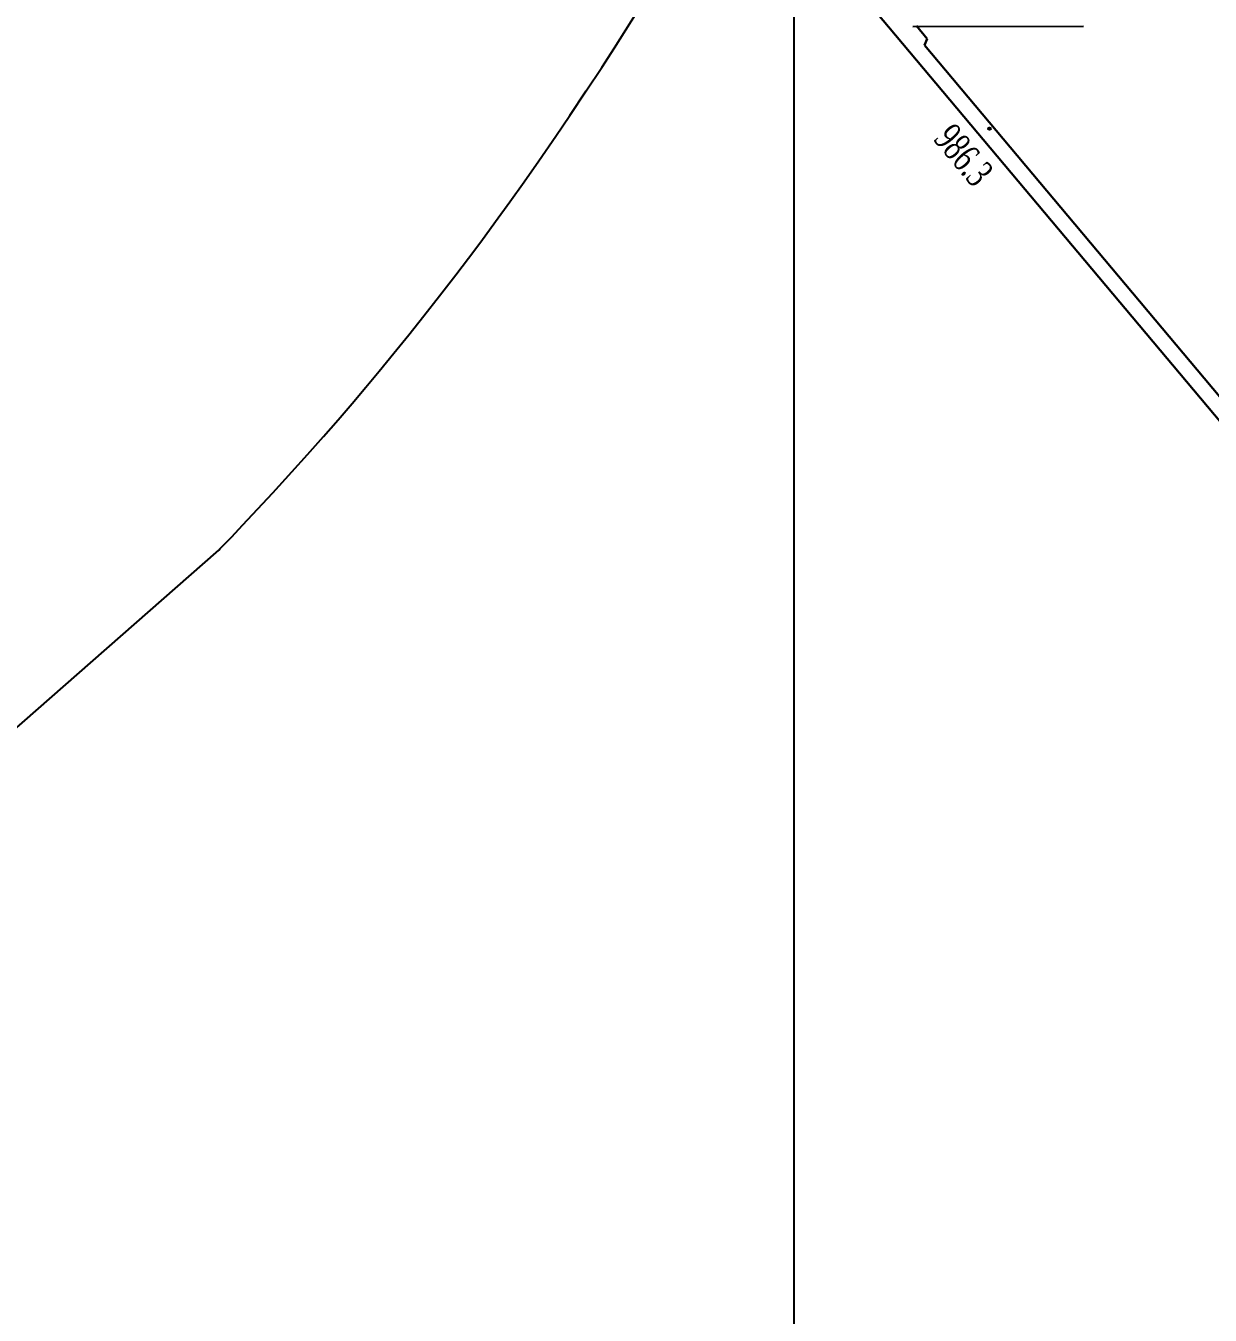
# Model space of a CAD drawing. Header units: millimetres. Extents: x 37412591 to 74834139, y 4258245 to 8527567.
# Drawn here: x 37413754.9 to 37414132.7, y 4260054.7 to 4260465.8 of the extents above; entities that cross this region are included whole.
import ezdxf

# ---------------------------------------------------------------- set-up
doc = ezdxf.new("R2010")
doc.units = ezdxf.units.MM
doc.linetypes.add('CEN1', pattern=[20, 17, -1, 1, -1])
for name, color, linetype in [('0测量点名称', 7, 'Continuous'), ('6号煤底板等高线', 7, 'Continuous'), ('ZDH', 1, 'Continuous'), ('已掘巷道', 1, 'CEN1'), ('钻孔', 7, 'Continuous')]:
    doc.layers.add(name, color=color, linetype=linetype)
doc.styles.get("Standard").update_dxf_attribs({"font": 'simfang.ttf', "width": 0.6667})
doc.linetypes.add('447', pattern='A,8,-1,[148,AAA.SHX,S=1,R=0,X=0,Y=0],-1', length=10)

msp = doc.modelspace()

# ---------------------------------------------------------------- hatches: boundary and pattern name
at = {"linetype": '447', "ltscale": 0.5}
h = msp.add_hatch(color=0, dxfattribs=at)
h.dxf.hatch_style = 1
h.paths.add_polyline_path([(37414061.92, 4260432.99, 1), (37414062.71, 4260432.99, 1)])

# ---------------------------------------------------------------- linework, layer by layer
at = {"color": 0, "lineweight": 30, "ltscale": 5}
for p, q in [((37413349.12, 4261276.6), (37414688.83, 4259680.95)), ((37414041.58, 4260459.62), (37414538, 4259868.37))]:
    msp.add_line(p, q, dxfattribs=at)
at = {"color": 0, "linetype": 'ByBlock', "lineweight": -3, "ltscale": 0.005}
msp.add_line((37414037.9, 4260465.6), (37414092.29, 4260465.64), dxfattribs=at)
at = {"color": 0, "linetype": '447', "ltscale": 0.5}
msp.add_circle((37414062.31, 4260432.99), 0.398, dxfattribs=at)
at = {"color": 30, "linetype": 'ByBlock', "lineweight": -3}
msp.add_point((37414062.31, 4260432.99), dxfattribs=at)
at = {"color": 30, "linetype": 'ByBlock', "lineweight": -3, "ltscale": 0.005}
msp.add_point((37414062.31, 4260432.99), dxfattribs=at)
at = {"layer": '6号煤底板等高线', "elevation": 3681.95}
msp.add_lwpolyline([(37413713.56, 4260208.36), (37413816.45, 4260298.63), (37413816.93, 4260299.11), (37413820.49, 4260302.8), (37413824.15, 4260306.65), (37413828.83, 4260311.65), (37413833.72, 4260316.95), (37413839.8, 4260323.62), (37413844.8, 4260329.15), (37413849.89, 4260334.86), (37413854.58, 4260340.2), (37413859, 4260345.34), (37413863.39, 4260350.55), (37413867.67, 4260355.72), (37413872.29, 4260361.38), (37413877.07, 4260367.32), (37413881.88, 4260373.36), (37413886.84, 4260379.66), (37413892.09, 4260386.44), (37413896.1, 4260391.71), (37413900.02, 4260396.94), (37413904.78, 4260403.41), (37413909.28, 4260409.64), (37413913.87, 4260416.09), (37413918.52, 4260422.72), (37413923.94, 4260430.58), (37413928.42, 4260437.18), (37413933.68, 4260445.01), (37413938.63, 4260452.51), (37413942.69, 4260458.77), (37413946.36, 4260464.53), (37413949.92, 4260470.25)], dxfattribs=at)
at = {"layer": 'ZDH', "color": 0, "lineweight": -3}
msp.add_point((37414062.18, 4260433.28, 8.99), dxfattribs=at)
at = {"layer": '已掘巷道', "color": 0, "linetype": 'ByBlock', "lineweight": 30, "ltscale": 5}
for p, q in [((37414038.99, 4260465.79), (37414042.46, 4260461.66)), ((37414042.46, 4260461.66), (37414041.58, 4260459.62))]:
    msp.add_line(p, q, dxfattribs=at)
at = {"layer": '钻孔'}
msp.add_line((37414000, 4258300.88, 4910.12), (37414000, 4263462.94, 4910.12), dxfattribs=at)

# ---------------------------------------------------------------- texts
at = {"layer": '0测量点名称', "color": 30, "lineweight": 30, "ltscale": 5, "insert": (37414044.01, 4260429.42, 0.01), "char_height": 9, "width": 23.085, "attachment_point": 7, "rotation": 309.7605}
msp.add_mtext('{\\fTimes New Roman|b0|i0|c0|p18;\\C0;986.3}', dxfattribs=at)

doc.saveas('drawing.dxf')
